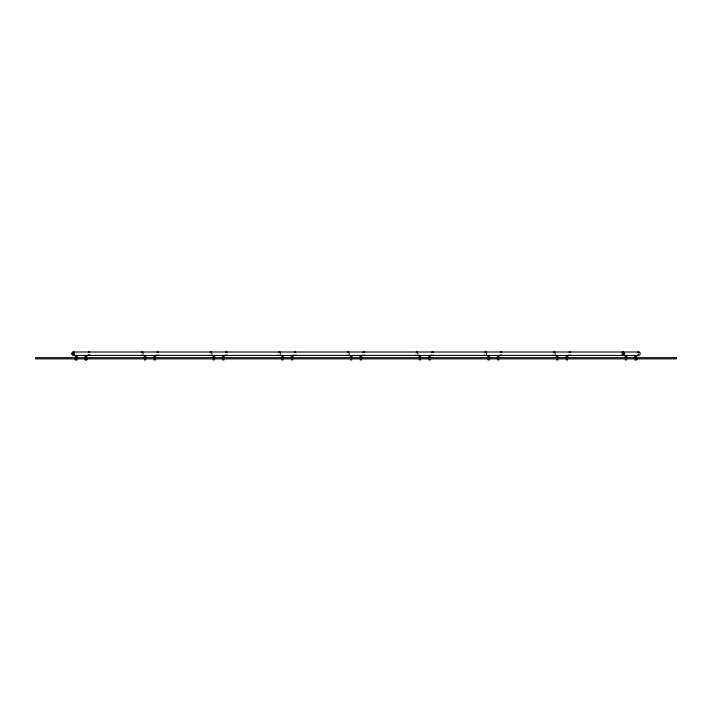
<?xml version="1.0" encoding="UTF-8"?>
<svg xmlns="http://www.w3.org/2000/svg" width="712" height="712" viewBox="0 0 712 712"><rect width="100%" height="100%" fill="white"/><g stroke="black" fill="none" stroke-linecap="round" stroke-linejoin="round"><path stroke-width="1.07" d="M84.879 358.278L84.844 359.854M638.442 352.787L638.726 352.004L73.274 352.004L73.763 355.439L638.237 355.439L638.522 354.95L638.237 355.439M86.099 358.278L86.312 359.996L86.036 358.278M622.991 353.722C623.044 358.866 622.742 348.577 622.991 353.722L624.558 353.722M635.656 358.278L635.869 359.996L635.593 358.278M635.593 357.789L635.38 356.561L635.656 357.62M86.036 357.789L85.814 356.561L86.09 357.62M76.398 359.213L76.131 359.996L76.344 358.946M76.353 357.05L76.62 356.561L76.398 356.97M625.91 357.05L626.186 356.561L625.955 356.97M84.835 356.97L84.879 357.789M627.13 356.97L627.165 356.97A1.736 1.736 0 0 0 624.798 356.97M634.392 356.97L634.437 356.97A1.736 1.736 0 0 1 637.284 357.789M89.089 354.95L88.813 355.439L89.027 355.03M638.726 352.004L638.531 353.054M71.939 353.722L73.567 353.722M74.137 353.722L74.707 353.722M142.809 353.722L143.388 353.722M211.491 353.722L212.06 353.722M280.172 353.722L280.742 353.722M348.844 353.722L349.423 353.722M417.526 353.722L418.095 353.722M486.207 353.722L486.777 353.722M554.879 353.722L555.458 353.722M73.274 352.004L73.763 355.439M77.608 356.97L77.564 356.97A1.736 1.736 0 0 0 74.716 357.789M87.523 359.213A1.736 1.736 0 0 1 84.336 358.278M84.399 357.789A1.736 1.736 0 0 1 87.202 356.97M77.092 359.854A1.736 1.736 0 0 1 74.644 358.278M155.483 359.854A1.736 1.736 0 0 1 154.041 359.854M153.623 356.97A1.736 1.736 0 0 1 155.892 356.97M145.791 359.854A1.736 1.736 0 0 1 144.349 359.854M143.94 356.97A1.736 1.736 0 0 1 146.2 356.97M224.173 359.854A1.736 1.736 0 0 1 222.731 359.854M222.322 356.97A1.736 1.736 0 0 1 224.591 356.97M214.481 359.854A1.736 1.736 0 0 1 213.048 359.854M212.63 356.97A1.736 1.736 0 0 1 214.899 356.97M292.872 359.854A1.736 1.736 0 0 1 291.43 359.854M291.012 356.97A1.736 1.736 0 0 1 293.282 356.97M283.18 359.854A1.736 1.736 0 0 1 281.738 359.854M281.329 356.97A1.736 1.736 0 0 1 283.599 356.97M361.562 359.854A1.736 1.736 0 0 1 360.13 359.854M359.711 356.97A1.736 1.736 0 0 1 361.981 356.97M351.87 359.854A1.736 1.736 0 0 1 350.438 359.854M350.019 356.97A1.736 1.736 0 0 1 352.289 356.97M430.262 359.854A1.736 1.736 0 0 1 428.82 359.854M428.401 356.97A1.736 1.736 0 0 1 430.671 356.97M420.57 359.854A1.736 1.736 0 0 1 419.128 359.854M418.718 356.97A1.736 1.736 0 0 1 420.988 356.97M498.952 359.854A1.736 1.736 0 0 1 497.519 359.854M497.101 356.97A1.736 1.736 0 0 1 499.37 356.97M489.269 359.854A1.736 1.736 0 0 1 487.827 359.854M487.409 356.97A1.736 1.736 0 0 1 489.678 356.97M567.651 359.854A1.736 1.736 0 0 1 566.209 359.854M565.8 356.97A1.736 1.736 0 0 1 568.06 356.97M557.959 359.854A1.736 1.736 0 0 1 556.517 359.854M556.108 356.97A1.736 1.736 0 0 1 558.377 356.97M637.356 358.278A1.736 1.736 0 0 1 634.908 359.854M626.658 359.854A1.736 1.736 0 0 1 625.216 359.854M74.653 355.03A1.736 1.736 0 0 1 72.384 355.03A1.736 1.736 0 0 1 72.054 352.787A1.736 1.736 0 0 1 74.235 352.146M90.193 355.03A1.736 1.736 0 0 1 87.923 355.03M88.341 352.146A1.736 1.736 0 0 1 89.774 352.146M143.326 355.03A1.736 1.736 0 0 1 141.056 355.03M141.474 352.146A1.736 1.736 0 0 1 142.916 352.146M158.874 355.03A1.736 1.736 0 0 1 156.604 355.03M157.014 352.146A1.736 1.736 0 0 1 158.456 352.146M212.007 355.03A1.736 1.736 0 0 1 209.737 355.03M210.156 352.146A1.736 1.736 0 0 1 211.589 352.146M227.546 355.03A1.736 1.736 0 0 1 225.277 355.03M225.695 352.146A1.736 1.736 0 0 1 227.137 352.146M280.688 355.03A1.736 1.736 0 0 1 278.419 355.03M278.828 352.146A1.736 1.736 0 0 1 280.27 352.146M296.228 355.03A1.736 1.736 0 0 1 293.958 355.03M294.376 352.146A1.736 1.736 0 0 1 295.809 352.146M349.361 355.03A1.736 1.736 0 0 1 347.091 355.03M347.509 352.146A1.736 1.736 0 0 1 348.951 352.146M364.909 355.03A1.736 1.736 0 0 1 362.639 355.03M363.049 352.146A1.736 1.736 0 0 1 364.491 352.146M418.042 355.03A1.736 1.736 0 0 1 415.772 355.03M416.191 352.146A1.736 1.736 0 0 1 417.624 352.146M433.581 355.03A1.736 1.736 0 0 1 431.312 355.03M431.73 352.146A1.736 1.736 0 0 1 433.172 352.146M486.723 355.03A1.736 1.736 0 0 1 484.454 355.03M484.863 352.146A1.736 1.736 0 0 1 486.305 352.146M502.263 355.03A1.736 1.736 0 0 1 499.993 355.03M500.411 352.146A1.736 1.736 0 0 1 501.844 352.146M555.396 355.03A1.736 1.736 0 0 1 553.126 355.03M553.544 352.146A1.736 1.736 0 0 1 554.986 352.146M570.944 355.03A1.736 1.736 0 0 1 568.674 355.03M569.084 352.146A1.736 1.736 0 0 1 570.526 352.146M621.487 352.787A1.736 1.736 0 0 1 623.952 352.307A1.736 1.736 0 0 1 624.308 354.79A1.736 1.736 0 0 1 621.807 355.03M637.765 352.146A1.736 1.736 0 0 1 639.946 352.787A1.736 1.736 0 0 1 639.616 355.03A1.736 1.736 0 0 1 637.347 355.03M676.4 357.673L35.6 357.673L35.6 358.884L676.4 358.884L676.4 357.673"/></g></svg>
